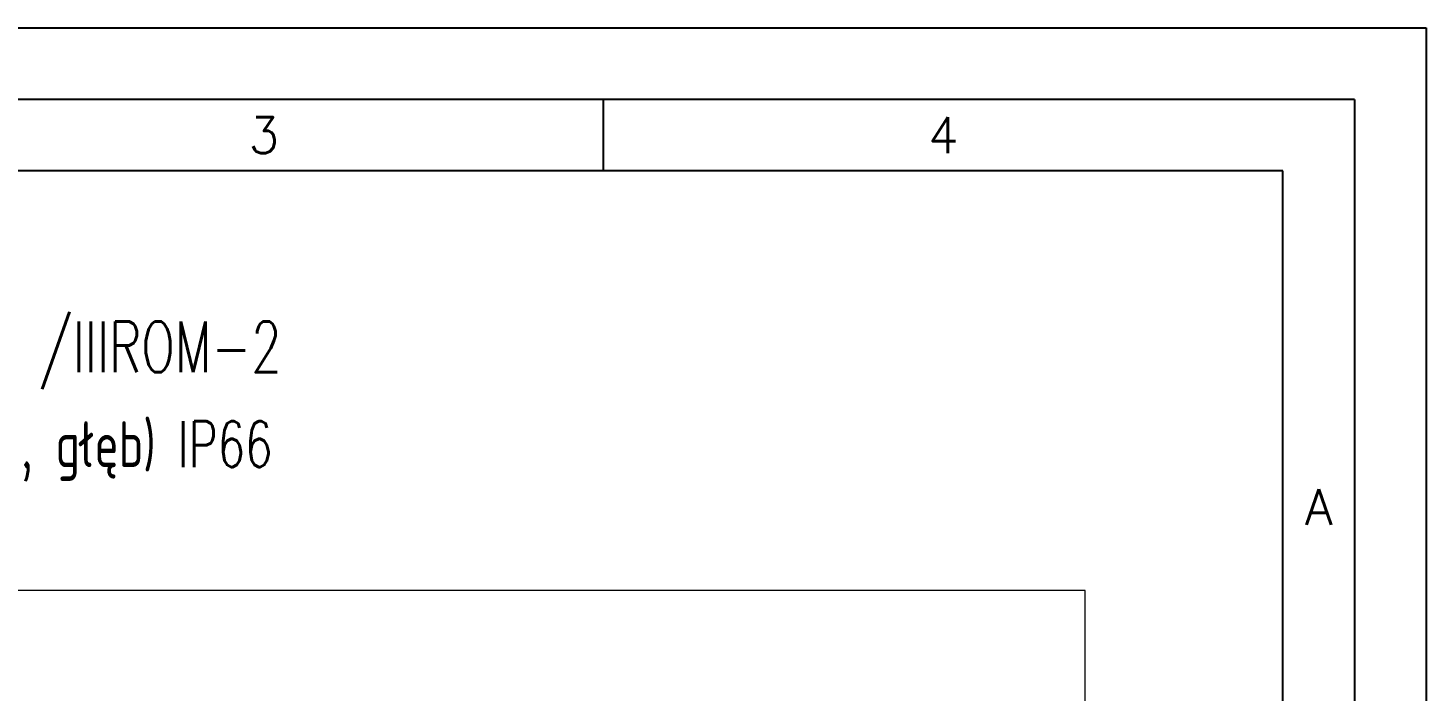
# Model space of a CAD drawing. Header units: millimetres. Extents: x 7130 to 65072, y -4915 to 15466.
# Drawn here: x 58365 to 65072, y 12284 to 15466 of the extents above; entities that cross this region are included whole.
import ezdxf
from ezdxf.enums import TextEntityAlignment as Align

# ---------------------------------------------------------------- set-up
doc = ezdxf.new("R2010")
doc.units = ezdxf.units.MM
doc.header["$LTSCALE"] = 0.3
doc.layers.get('0').update_dxf_attribs({"linetype": 'CONTINUOUS'})
doc.layers.add('CIENKA', color=1, linetype='CONTINUOUS')
doc.layers.add('GRUBA', color=7, linetype='CONTINUOUS')
doc.styles.add('ROMANS', font='romans', dxfattribs={"width": 0.8, "oblique": 10, "height": 2.8})
doc.styles.get("Standard").update_dxf_attribs({"font": 'romans.shx', "width": 0.7})

msp = doc.modelspace()

# ---------------------------------------------------------------- linework, layer by layer
at = {"lineweight": 9}
msp.add_lwpolyline([(53294.9, 12767.5), (53294.9, 85.6), (63436.5, 85.6), (63436.5, 12767.5)], close=True, dxfattribs=at)
at = {"layer": 'CIENKA'}
for p, q in [((50661.2, 15466.3), (65072.5, 15466.3)), ((65072.5, 15466.3), (65072.5, -4915.3)), ((61126.5, 14780), (61126.5, 15123.2))]:
    msp.add_line(p, q, dxfattribs=at)
at = {"layer": 'GRUBA'}
for p, q in [((64729.3, 15123.2), (51690.6, 15123.2)), ((64729.3, 15123.2), (64729.3, -4572.2)), ((64386.2, 14780), (52033.7, 14780)), ((64386.2, -4229.1), (64386.2, 14780))]:
    msp.add_line(p, q, dxfattribs=at)

# ---------------------------------------------------------------- texts
at = {"color": 0, "lineweight": 9, "width": 14103.416, "attachment_point": 1}
for s, insert, char_height in [('\\pi122.9;Rozdzielnica IIIROM-1 /IIIROM-2', (55659.9, 14058), 244), ('\\pi110.61; 800x1000x260 (szer, wys, głęb) IP66', (55409.1, 13578.7), 219.6)]:
    msp.add_mtext(s, dxfattribs=dict(at, insert=insert, char_height=char_height))
at = {"layer": 'CIENKA', "style": 'ROMANS'}
for s, p in [('3', (59496.7, 14951.6)), ('4', (62756.4, 14951.6)), ('A', (64557.8, 13167.3))]:
    msp.add_text(s, height=171.6, dxfattribs=at).set_placement(p, align=Align.MIDDLE)

doc.saveas('drawing.dxf')
